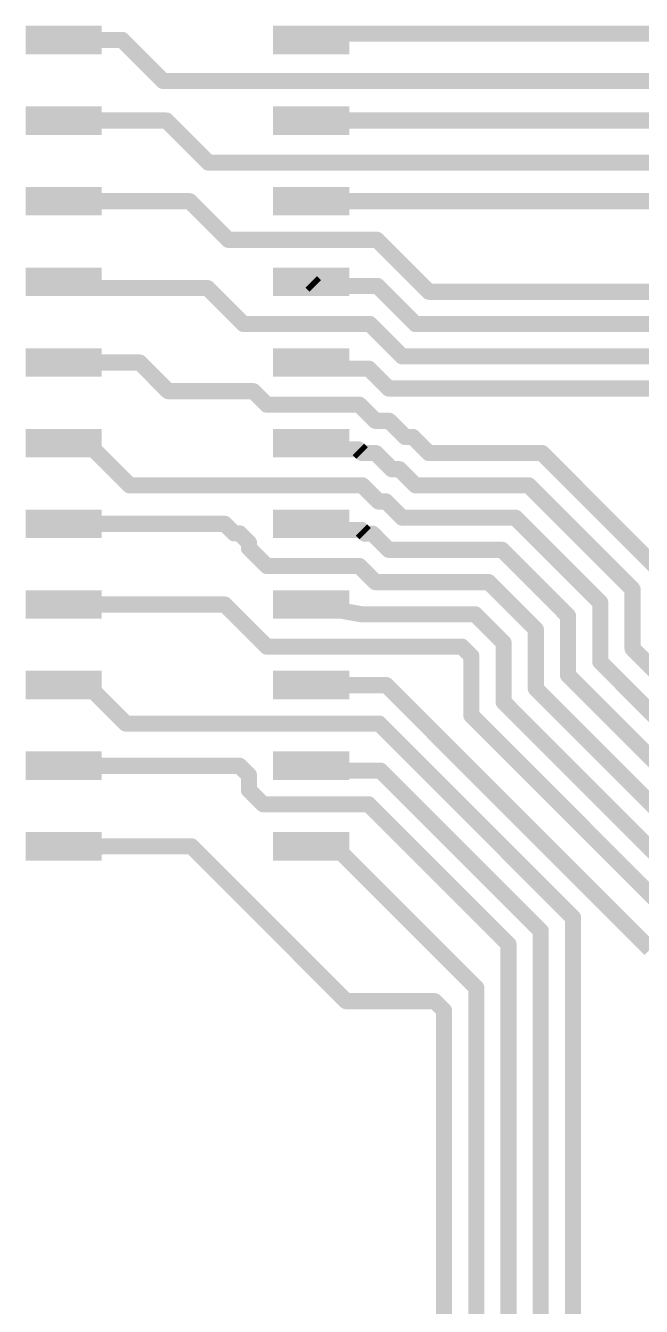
# Model space of a CAD drawing. Header units: inches. Extents: x 2.54 to 5.78, y 1.06 to 9.17.
# Drawn here: x 4.823 to 5.205, y 5.829 to 6.623 of the extents above; entities that cross this region are included whole.
import ezdxf

# ---------------------------------------------------------------- set-up
doc = ezdxf.new("R2010")
doc.units = ezdxf.units.IN
doc.header["$MEASUREMENT"] = 0
doc.layers.add('Top Layer', color=1, linetype='Continuous')

# ---------------------------------------------------------------- blocks, each defined once
blk = doc.blocks.new('H_____2_20________4')
at = {"layer": 'Top Layer'}
for points in [[(-0.09527525, -0.02728425), (-0.09527525, -0.009567749999999998), (-0.04803115, -0.009567750000000002), (-0.04803115, -0.02728425)], [(0.05826675, -0.02728425), (0.05826675, -0.009567749999999998), (0.10551085, -0.009567750000000002), (0.10551085, -0.02728425)], [(-0.09527525, -0.07728425), (-0.09527525, -0.05956775), (-0.04803115, -0.05956775), (-0.04803115, -0.07728425)], [(0.05826675, -0.07728425), (0.05826675, -0.05956775), (0.10551085, -0.05956775), (0.10551085, -0.07728425)], [(-0.09527525, -0.12728425), (-0.09527525, -0.10956775), (-0.04803115, -0.10956775), (-0.04803115, -0.12728425)], [(0.05826675, -0.12728425), (0.05826675, -0.10956775), (0.10551085, -0.10956775), (0.10551085, -0.12728425)], [(-0.09527525, -0.17728425), (-0.09527525, -0.15956775), (-0.04803115, -0.15956775), (-0.04803115, -0.17728425)], [(0.05826675, -0.17728425), (0.05826675, -0.15956775), (0.10551085, -0.15956775), (0.10551085, -0.17728425)], [(-0.09527525, -0.22728425), (-0.09527525, -0.20956775), (-0.04803115, -0.20956775), (-0.04803115, -0.22728425)], [(0.05826675, -0.22728425), (0.05826675, -0.20956775), (0.10551085, -0.20956775), (0.10551085, -0.22728425)], [(-0.09527525, -0.27728425), (-0.09527525, -0.25956775), (-0.04803115, -0.25956775), (-0.04803115, -0.27728425)], [(0.05826675, -0.27728425), (0.05826675, -0.25956775), (0.10551085, -0.25956775), (0.10551085, -0.27728425)], [(-0.09527525, -0.32728425), (-0.09527525, -0.30956775), (-0.04803115, -0.30956775), (-0.04803115, -0.32728425)], [(0.05826675, -0.32728425), (0.05826675, -0.30956775), (0.10551085, -0.30956775), (0.10551085, -0.32728425)], [(-0.09527525, -0.37728425), (-0.09527525, -0.35956775), (-0.04803115, -0.35956775), (-0.04803115, -0.37728425)], [(0.05826675, -0.37728425), (0.05826675, -0.35956775), (0.10551085, -0.35956775), (0.10551085, -0.37728425)], [(-0.09527525, -0.42728425), (-0.09527525, -0.40956775), (-0.04803115, -0.40956775), (-0.04803115, -0.42728425)], [(0.05826675, -0.42728425), (0.05826675, -0.40956775), (0.10551085, -0.40956775), (0.10551085, -0.42728425)], [(-0.09527525, -0.47728425), (-0.09527525, -0.45956775), (-0.04803115, -0.45956775), (-0.04803115, -0.47728425)], [(0.05826675, -0.47728425), (0.05826675, -0.45956775), (0.10551085, -0.45956775), (0.10551085, -0.47728425)], [(-0.09527525, -0.52728425), (-0.09527525, -0.50956775), (-0.04803115, -0.50956775), (-0.04803115, -0.52728425)], [(0.05826675, -0.52728425), (0.05826675, -0.50956775), (0.10551085, -0.50956775), (0.10551085, -0.52728425)]]:
    blk.add_hatch(color=1, dxfattribs=at).paths.add_polyline_path(points)

msp = doc.modelspace()

# ---------------------------------------------------------------- linework, layer by layer
at = {"layer": 'Top Layer'}
for points in [[(5.000314, 6.614448, 0.01, 0.01, 0), (5.0041723, 6.6183063, 0.01, 0.01, 0)], [(5.0041723, 6.6183063, 0.01, 0.01, 0), (5.0247923, 6.6183063, 0.01, 0.01, 0)], [(5.0247923, 6.6183063, 0.01, 0.01, 0), (5.024794, 6.618308, 0.01, 0.01, 0)], [(5.024794, 6.618308, 0.01, 0.01, 0), (5.2231753, 6.618308, 0.01, 0.01, 0)], [(4.846772, 6.614448, 0.01, 0.01, 0), (4.883, 6.614448, 0.01, 0.01, 0)], [(4.883, 6.614448, 0.01, 0.01, 0), (4.908448, 6.589, 0.01, 0.01, 0)], [(4.908448, 6.589, 0.01, 0.01, 0), (5.2241991, 6.589, 0.01, 0.01, 0)], [(4.846772, 6.564448, 0.01, 0.01, 0), (4.91054, 6.564448, 0.01, 0.01, 0)], [(4.91054, 6.564448, 0.01, 0.01, 0), (4.93668, 6.538308, 0.01, 0.01, 0)], [(5.000314, 6.564448, 0.01, 0.01, 0), (5.2204669, 6.564448, 0.01, 0.01, 0)], [(4.93668, 6.538308, 0.01, 0.01, 0), (5.2183227, 6.538308, 0.01, 0.01, 0)], [(4.846772, 6.514448, 0.01, 0.01, 0), (4.924952, 6.514448, 0.01, 0.01, 0)], [(4.924952, 6.514448, 0.01, 0.01, 0), (4.948902, 6.490498, 0.01, 0.01, 0)], [(5.000314, 6.514448, 0.01, 0.01, 0), (5.2138985, 6.514448, 0.01, 0.01, 0)], [(4.948902, 6.490498, 0.01, 0.01, 0), (5.0410944, 6.490498, 0.01, 0.01, 0)], [(5.0410944, 6.490498, 0.01, 0.01, 0), (5.0732861, 6.4583063, 0.01, 0.01, 0)], [(4.846772, 6.464448, 0.01, 0.01, 0), (4.8506303, 6.4605897, 0.01, 0.01, 0)], [(4.8506303, 6.4605897, 0.01, 0.01, 0), (4.9360636, 6.4605897, 0.01, 0.01, 0)], [(4.9360636, 6.4605897, 0.01, 0.01, 0), (4.958347, 6.4383063, 0.01, 0.01, 0)], [(5.000314, 6.464448, 0.01, 0.01, 0), (5.0028239, 6.4619381, 0.01, 0.01, 0)], [(5.0028239, 6.4619381, 0.01, 0.01, 0), (5.0413701, 6.4619381, 0.01, 0.01, 0)], [(5.0413701, 6.4619381, 0.01, 0.01, 0), (5.0650019, 6.4383063, 0.01, 0.01, 0)], [(5.0732861, 6.4583063, 0.01, 0.01, 0), (5.2586411, 6.4583063, 0.01, 0.01, 0)], [(4.958347, 6.4383063, 0.01, 0.01, 0), (5.0367177, 6.4383063, 0.01, 0.01, 0)], [(5.0367177, 6.4383063, 0.01, 0.01, 0), (5.0567177, 6.4183063, 0.01, 0.01, 0)], [(5.0650019, 6.4383063, 0.01, 0.01, 0), (5.2503569, 6.4383063, 0.01, 0.01, 0)], [(4.846772, 6.414448, 0.01, 0.01, 0), (4.89386, 6.414448, 0.01, 0.01, 0)], [(4.89386, 6.414448, 0.01, 0.01, 0), (4.9116545, 6.3966535, 0.01, 0.01, 0)], [(5.000314, 6.414448, 0.01, 0.01, 0), (5.0041723, 6.4105897, 0.01, 0.01, 0)], [(5.0567177, 6.4183063, 0.01, 0.01, 0), (5.2420727, 6.4183063, 0.01, 0.01, 0)], [(5.0041723, 6.4105897, 0.01, 0.01, 0), (5.0361501, 6.4105897, 0.01, 0.01, 0)], [(5.0361501, 6.4105897, 0.01, 0.01, 0), (5.0484335, 6.3983063, 0.01, 0.01, 0)], [(4.9116545, 6.3966535, 0.01, 0.01, 0), (4.9644149, 6.3966535, 0.01, 0.01, 0)], [(4.9644149, 6.3966535, 0.01, 0.01, 0), (4.9727621, 6.3883063, 0.01, 0.01, 0)], [(5.0484335, 6.3983063, 0.01, 0.01, 0), (5.2337885, 6.3983063, 0.01, 0.01, 0)], [(4.9727621, 6.3883063, 0.01, 0.01, 0), (5.0301493, 6.3883063, 0.01, 0.01, 0)], [(5.0301493, 6.3883063, 0.01, 0.01, 0), (5.0401493, 6.3783063, 0.01, 0.01, 0)], [(5.0401493, 6.3783063, 0.01, 0.01, 0), (5.0486243, 6.3783063, 0.01, 0.01, 0)], [(5.0486243, 6.3783063, 0.01, 0.01, 0), (5.0586243, 6.3683063, 0.01, 0.01, 0)], [(4.846772, 6.364448, 0.01, 0.01, 0), (4.8615358, 6.364448, 0.01, 0.01, 0)], [(4.8615358, 6.364448, 0.01, 0.01, 0), (4.8876775, 6.3383063, 0.01, 0.01, 0)], [(5.000314, 6.364448, 0.01, 0.01, 0), (5.0041723, 6.3605897, 0.01, 0.01, 0)], [(5.0586243, 6.3683063, 0.01, 0.01, 0), (5.0632861, 6.3683063, 0.01, 0.01, 0)], [(5.0632861, 6.3683063, 0.01, 0.01, 0), (5.0732861, 6.3583063, 0.01, 0.01, 0)], [(5.0041723, 6.3605897, 0.01, 0.01, 0), (5.0295817, 6.3605897, 0.01, 0.01, 0)], [(5.0295817, 6.3605897, 0.01, 0.01, 0), (5.0318651, 6.3583063, 0.01, 0.01, 0)], [(5.0318651, 6.3583063, 0.01, 0.01, 0), (5.0403401, 6.3583063, 0.01, 0.01, 0)], [(5.0403401, 6.3583063, 0.01, 0.01, 0), (5.0503401, 6.3483063, 0.01, 0.01, 0)], [(5.0732861, 6.3583063, 0.01, 0.01, 0), (5.1434937, 6.3583063, 0.01, 0.01, 0)], [(5.1434937, 6.3583063, 0.01, 0.01, 0), (5.2196464, 6.2821536, 0.01, 0.01, 0)], [(5.0503401, 6.3483063, 0.01, 0.01, 0), (5.0550019, 6.3483063, 0.01, 0.01, 0)], [(5.0550019, 6.3483063, 0.01, 0.01, 0), (5.0650019, 6.3383063, 0.01, 0.01, 0)], [(4.8876775, 6.3383063, 0.01, 0.01, 0), (5.0320559, 6.3383063, 0.01, 0.01, 0)], [(5.0320559, 6.3383063, 0.01, 0.01, 0), (5.0420559, 6.3283063, 0.01, 0.01, 0)], [(5.0650019, 6.3383063, 0.01, 0.01, 0), (5.1352095, 6.3383063, 0.01, 0.01, 0)], [(5.1352095, 6.3383063, 0.01, 0.01, 0), (5.1996464, 6.2738694, 0.01, 0.01, 0)], [(5.0420559, 6.3283063, 0.01, 0.01, 0), (5.0467177, 6.3283063, 0.01, 0.01, 0)], [(5.0467177, 6.3283063, 0.01, 0.01, 0), (5.0567177, 6.3183063, 0.01, 0.01, 0)], [(5.0567177, 6.3183063, 0.01, 0.01, 0), (5.1269253, 6.3183063, 0.01, 0.01, 0)], [(5.1269253, 6.3183063, 0.01, 0.01, 0), (5.1796464, 6.2655852, 0.01, 0.01, 0)], [(4.846772, 6.314448, 0.01, 0.01, 0), (4.9466204, 6.314448, 0.01, 0.01, 0)], [(4.9466204, 6.314448, 0.01, 0.01, 0), (4.9525116, 6.3085568, 0.01, 0.01, 0)], [(4.9525116, 6.3085568, 0.01, 0.01, 0), (4.955834, 6.3085568, 0.01, 0.01, 0)], [(4.955834, 6.3085568, 0.01, 0.01, 0), (4.9616919, 6.3026989, 0.01, 0.01, 0)], [(5.000314, 6.314448, 0.01, 0.01, 0), (5.0041723, 6.3105897, 0.01, 0.01, 0)], [(5.0041723, 6.3105897, 0.01, 0.01, 0), (5.0314883, 6.3105897, 0.01, 0.01, 0)], [(5.0314883, 6.3105897, 0.01, 0.01, 0), (5.0337717, 6.3083063, 0.01, 0.01, 0)], [(5.0337717, 6.3083063, 0.01, 0.01, 0), (5.0384335, 6.3083063, 0.01, 0.01, 0)], [(5.0384335, 6.3083063, 0.01, 0.01, 0), (5.0484335, 6.2983063, 0.01, 0.01, 0)], [(4.9616919, 6.2993765, 0.01, 0.01, 0), (4.9616919, 6.3026989, 0.01, 0.01, 0)], [(4.9616919, 6.2993765, 0.01, 0.01, 0), (4.9727621, 6.2883063, 0.01, 0.01, 0)], [(5.0484335, 6.2983063, 0.01, 0.01, 0), (5.1186411, 6.2983063, 0.01, 0.01, 0)], [(5.1186411, 6.2983063, 0.01, 0.01, 0), (5.1596464, 6.257301, 0.01, 0.01, 0)], [(4.9727621, 6.2883063, 0.01, 0.01, 0), (5.0301493, 6.2883063, 0.01, 0.01, 0)], [(5.0301493, 6.2883063, 0.01, 0.01, 0), (5.0401493, 6.2783063, 0.01, 0.01, 0)], [(5.0401493, 6.2783063, 0.01, 0.01, 0), (5.1103569, 6.2783063, 0.01, 0.01, 0)], [(5.1103569, 6.2783063, 0.01, 0.01, 0), (5.1396464, 6.2490168, 0.01, 0.01, 0)], [(5.1996464, 6.2371338, 0.01, 0.01, 0), (5.1996464, 6.2738694, 0.01, 0.01, 0)], [(4.846772, 6.264448, 0.01, 0.01, 0), (4.9466204, 6.264448, 0.01, 0.01, 0)], [(4.9466204, 6.264448, 0.01, 0.01, 0), (4.9727621, 6.2383063, 0.01, 0.01, 0)], [(5.000314, 6.264448, 0.01, 0.01, 0), (5.0189361, 6.2605897, 0.01, 0.01, 0)], [(5.0189361, 6.2605897, 0.01, 0.01, 0), (5.0318651, 6.2583063, 0.01, 0.01, 0)], [(5.1796464, 6.2288496, 0.01, 0.01, 0), (5.1796464, 6.2655852, 0.01, 0.01, 0)], [(5.0318651, 6.2583063, 0.01, 0.01, 0), (5.1020727, 6.2583063, 0.01, 0.01, 0)], [(5.1020727, 6.2583063, 0.01, 0.01, 0), (5.1196464, 6.2407326, 0.01, 0.01, 0)], [(5.1596464, 6.2205654, 0.01, 0.01, 0), (5.1596464, 6.257301, 0.01, 0.01, 0)], [(5.1396464, 6.2122812, 0.01, 0.01, 0), (5.1396464, 6.2490168, 0.01, 0.01, 0)], [(4.9727621, 6.2383063, 0.01, 0.01, 0), (5.0937885, 6.2383063, 0.01, 0.01, 0)], [(5.0937885, 6.2383063, 0.01, 0.01, 0), (5.0996464, 6.2324484, 0.01, 0.01, 0)], [(5.1196464, 6.203997, 0.01, 0.01, 0), (5.1196464, 6.2407326, 0.01, 0.01, 0)], [(5.1996464, 6.2371338, 0.01, 0.01, 0), (5.3306299, 6.1061503, 0.01, 0.01, 0)], [(5.0996464, 6.1957128, 0.01, 0.01, 0), (5.0996464, 6.2324484, 0.01, 0.01, 0)], [(5.1796464, 6.2288496, 0.01, 0.01, 0), (5.3106299, 6.0978661, 0.01, 0.01, 0)], [(5.1596464, 6.2205654, 0.01, 0.01, 0), (5.2906299, 6.0895819, 0.01, 0.01, 0)], [(4.846772, 6.214448, 0.01, 0.01, 0), (4.8615358, 6.214448, 0.01, 0.01, 0)], [(4.8615358, 6.214448, 0.01, 0.01, 0), (4.8853941, 6.1905897, 0.01, 0.01, 0)], [(5.000314, 6.214448, 0.01, 0.01, 0), (5.0468448, 6.214448, 0.01, 0.01, 0)], [(5.0468448, 6.214448, 0.01, 0.01, 0), (5.2106299, 6.0506629, 0.01, 0.01, 0)], [(5.1396464, 6.2122812, 0.01, 0.01, 0), (5.2706299, 6.0812977, 0.01, 0.01, 0)], [(5.1196464, 6.203997, 0.01, 0.01, 0), (5.2506299, 6.0730135, 0.01, 0.01, 0)], [(4.8853941, 6.1905897, 0.01, 0.01, 0), (5.0424189, 6.1905897, 0.01, 0.01, 0)], [(5.0424189, 6.1905897, 0.01, 0.01, 0), (5.1627165, 6.0702921, 0.01, 0.01, 0)], [(5.0996464, 6.1957128, 0.01, 0.01, 0), (5.2306299, 6.0647293, 0.01, 0.01, 0)], [(4.846772, 6.164448, 0.01, 0.01, 0), (4.955834, 6.164448, 0.01, 0.01, 0)], [(4.955834, 6.164448, 0.01, 0.01, 0), (4.9616919, 6.1585901, 0.01, 0.01, 0)], [(4.9616919, 6.1493765, 0.01, 0.01, 0), (4.9616919, 6.1585901, 0.01, 0.01, 0)], [(5.000314, 6.164448, 0.01, 0.01, 0), (5.0033447, 6.1614173, 0.01, 0.01, 0)], [(5.0033447, 6.1614173, 0.01, 0.01, 0), (5.0433071, 6.1614173, 0.01, 0.01, 0)], [(5.0433071, 6.1614173, 0.01, 0.01, 0), (5.1427165, 6.0620079, 0.01, 0.01, 0)], [(4.9616919, 6.1493765, 0.01, 0.01, 0), (4.9704787, 6.1405897, 0.01, 0.01, 0)], [(4.9704787, 6.1405897, 0.01, 0.01, 0), (5.0358505, 6.1405897, 0.01, 0.01, 0)], [(5.0358505, 6.1405897, 0.01, 0.01, 0), (5.1227165, 6.0537237, 0.01, 0.01, 0)], [(4.846772, 6.114448, 0.01, 0.01, 0), (4.9260939, 6.114448, 0.01, 0.01, 0)], [(4.9260939, 6.114448, 0.01, 0.01, 0), (5.0220168, 6.0185251, 0.01, 0.01, 0)], [(5.000314, 6.114448, 0.01, 0.01, 0), (5.0150778, 6.114448, 0.01, 0.01, 0)], [(5.0150778, 6.114448, 0.01, 0.01, 0), (5.1027165, 6.0268093, 0.01, 0.01, 0)], [(5.1627165, 5.7286215, 0.01, 0.01, 0), (5.1627165, 6.0702921, 0.01, 0.01, 0)], [(5.1427165, 5.68565, 0.01, 0.01, 0), (5.1427165, 6.0620079, 0.01, 0.01, 0)], [(5.1227165, 5.6773658, 0.01, 0.01, 0), (5.1227165, 6.0537237, 0.01, 0.01, 0)], [(5.1027165, 5.62565, 0.01, 0.01, 0), (5.1027165, 6.0268093, 0.01, 0.01, 0)], [(5.0220168, 6.0185251, 0.01, 0.01, 0), (5.0768586, 6.0185251, 0.01, 0.01, 0)], [(5.0768586, 6.0185251, 0.01, 0.01, 0), (5.0827165, 6.0126672, 0.01, 0.01, 0)], [(5.0827165, 5.6086215, 0.01, 0.01, 0), (5.0827165, 6.0126672, 0.01, 0.01, 0)]]:
    msp.add_lwpolyline(points, format="xyseb", dxfattribs=at)
for points in [[(5.0016723, 6.6183063, 0.005, 0.005, 1), (5.0066723, 6.6183063, 0.005, 0.005, 1)], [(5.0016723, 6.6183063, 0.005, 0.005, 1), (5.0066723, 6.6183063, 0.005, 0.005, 1)], [(5.0222923, 6.6183063, 0.005, 0.005, 1), (5.0272923, 6.6183063, 0.005, 0.005, 1)], [(5.0222923, 6.6183063, 0.005, 0.005, 1), (5.0272923, 6.6183063, 0.005, 0.005, 1)], [(5.022294, 6.618308, 0.005, 0.005, 1), (5.027294, 6.618308, 0.005, 0.005, 1)], [(5.022294, 6.618308, 0.005, 0.005, 1), (5.027294, 6.618308, 0.005, 0.005, 1)], [(4.844272, 6.614448, 0.005, 0.005, 1), (4.849272, 6.614448, 0.005, 0.005, 1)], [(4.8805, 6.614448, 0.005, 0.005, 1), (4.8855, 6.614448, 0.005, 0.005, 1)], [(4.8805, 6.614448, 0.005, 0.005, 1), (4.8855, 6.614448, 0.005, 0.005, 1)], [(4.997814, 6.614448, 0.005, 0.005, 1), (5.002814, 6.614448, 0.005, 0.005, 1)], [(4.905948, 6.589, 0.005, 0.005, 1), (4.910948, 6.589, 0.005, 0.005, 1)], [(4.905948, 6.589, 0.005, 0.005, 1), (4.910948, 6.589, 0.005, 0.005, 1)], [(4.844272, 6.564448, 0.005, 0.005, 1), (4.849272, 6.564448, 0.005, 0.005, 1)], [(4.90804, 6.564448, 0.005, 0.005, 1), (4.91304, 6.564448, 0.005, 0.005, 1)], [(4.90804, 6.564448, 0.005, 0.005, 1), (4.91304, 6.564448, 0.005, 0.005, 1)], [(4.997814, 6.564448, 0.005, 0.005, 1), (5.002814, 6.564448, 0.005, 0.005, 1)], [(4.93418, 6.538308, 0.005, 0.005, 1), (4.93918, 6.538308, 0.005, 0.005, 1)], [(4.93418, 6.538308, 0.005, 0.005, 1), (4.93918, 6.538308, 0.005, 0.005, 1)], [(4.844272, 6.514448, 0.005, 0.005, 1), (4.849272, 6.514448, 0.005, 0.005, 1)], [(4.922452, 6.514448, 0.005, 0.005, 1), (4.927452, 6.514448, 0.005, 0.005, 1)], [(4.922452, 6.514448, 0.005, 0.005, 1), (4.927452, 6.514448, 0.005, 0.005, 1)], [(4.997814, 6.514448, 0.005, 0.005, 1), (5.002814, 6.514448, 0.005, 0.005, 1)], [(4.946402, 6.490498, 0.005, 0.005, 1), (4.951402, 6.490498, 0.005, 0.005, 1)], [(4.946402, 6.490498, 0.005, 0.005, 1), (4.951402, 6.490498, 0.005, 0.005, 1)], [(5.0385944, 6.490498, 0.005, 0.005, 1), (5.0435944, 6.490498, 0.005, 0.005, 1)], [(5.0385944, 6.490498, 0.005, 0.005, 1), (5.0435944, 6.490498, 0.005, 0.005, 1)], [(4.844272, 6.464448, 0.005, 0.005, 1), (4.849272, 6.464448, 0.005, 0.005, 1)], [(4.8481303, 6.4605897, 0.005, 0.005, 1), (4.8531303, 6.4605897, 0.005, 0.005, 1)], [(4.8481303, 6.4605897, 0.005, 0.005, 1), (4.8531303, 6.4605897, 0.005, 0.005, 1)], [(4.9335636, 6.4605897, 0.005, 0.005, 1), (4.9385636, 6.4605897, 0.005, 0.005, 1)], [(4.9335636, 6.4605897, 0.005, 0.005, 1), (4.9385636, 6.4605897, 0.005, 0.005, 1)], [(4.997814, 6.464448, 0.005, 0.005, 1), (5.002814, 6.464448, 0.005, 0.005, 1)], [(5.0003239, 6.4619381, 0.005, 0.005, 1), (5.0053239, 6.4619381, 0.005, 0.005, 1)], [(5.0003239, 6.4619381, 0.005, 0.005, 1), (5.0053239, 6.4619381, 0.005, 0.005, 1)], [(5.0388701, 6.4619381, 0.005, 0.005, 1), (5.0438701, 6.4619381, 0.005, 0.005, 1)], [(5.0388701, 6.4619381, 0.005, 0.005, 1), (5.0438701, 6.4619381, 0.005, 0.005, 1)], [(5.0707861, 6.4583063, 0.005, 0.005, 1), (5.0757861, 6.4583063, 0.005, 0.005, 1)], [(5.0707861, 6.4583063, 0.005, 0.005, 1), (5.0757861, 6.4583063, 0.005, 0.005, 1)], [(4.955847, 6.4383063, 0.005, 0.005, 1), (4.960847, 6.4383063, 0.005, 0.005, 1)], [(4.955847, 6.4383063, 0.005, 0.005, 1), (4.960847, 6.4383063, 0.005, 0.005, 1)], [(5.0342177, 6.4383063, 0.005, 0.005, 1), (5.0392177, 6.4383063, 0.005, 0.005, 1)], [(5.0342177, 6.4383063, 0.005, 0.005, 1), (5.0392177, 6.4383063, 0.005, 0.005, 1)], [(5.0625019, 6.4383063, 0.005, 0.005, 1), (5.0675019, 6.4383063, 0.005, 0.005, 1)], [(5.0625019, 6.4383063, 0.005, 0.005, 1), (5.0675019, 6.4383063, 0.005, 0.005, 1)], [(4.844272, 6.414448, 0.005, 0.005, 1), (4.849272, 6.414448, 0.005, 0.005, 1)], [(4.89136, 6.414448, 0.005, 0.005, 1), (4.89636, 6.414448, 0.005, 0.005, 1)], [(4.89136, 6.414448, 0.005, 0.005, 1), (4.89636, 6.414448, 0.005, 0.005, 1)], [(4.997814, 6.414448, 0.005, 0.005, 1), (5.002814, 6.414448, 0.005, 0.005, 1)], [(5.0542177, 6.4183063, 0.005, 0.005, 1), (5.0592177, 6.4183063, 0.005, 0.005, 1)], [(5.0542177, 6.4183063, 0.005, 0.005, 1), (5.0592177, 6.4183063, 0.005, 0.005, 1)], [(5.0016723, 6.4105897, 0.005, 0.005, 1), (5.0066723, 6.4105897, 0.005, 0.005, 1)], [(5.0016723, 6.4105897, 0.005, 0.005, 1), (5.0066723, 6.4105897, 0.005, 0.005, 1)], [(5.0336501, 6.4105897, 0.005, 0.005, 1), (5.0386501, 6.4105897, 0.005, 0.005, 1)], [(5.0336501, 6.4105897, 0.005, 0.005, 1), (5.0386501, 6.4105897, 0.005, 0.005, 1)], [(4.9091545, 6.3966535, 0.005, 0.005, 1), (4.9141545, 6.3966535, 0.005, 0.005, 1)], [(4.9091545, 6.3966535, 0.005, 0.005, 1), (4.9141545, 6.3966535, 0.005, 0.005, 1)], [(4.9619149, 6.3966535, 0.005, 0.005, 1), (4.9669149, 6.3966535, 0.005, 0.005, 1)], [(4.9619149, 6.3966535, 0.005, 0.005, 1), (4.9669149, 6.3966535, 0.005, 0.005, 1)], [(5.0459335, 6.3983063, 0.005, 0.005, 1), (5.0509335, 6.3983063, 0.005, 0.005, 1)], [(5.0459335, 6.3983063, 0.005, 0.005, 1), (5.0509335, 6.3983063, 0.005, 0.005, 1)], [(4.9702621, 6.3883063, 0.005, 0.005, 1), (4.9752621, 6.3883063, 0.005, 0.005, 1)], [(4.9702621, 6.3883063, 0.005, 0.005, 1), (4.9752621, 6.3883063, 0.005, 0.005, 1)], [(5.0276493, 6.3883063, 0.005, 0.005, 1), (5.0326493, 6.3883063, 0.005, 0.005, 1)], [(5.0276493, 6.3883063, 0.005, 0.005, 1), (5.0326493, 6.3883063, 0.005, 0.005, 1)], [(5.0376493, 6.3783063, 0.005, 0.005, 1), (5.0426493, 6.3783063, 0.005, 0.005, 1)], [(5.0376493, 6.3783063, 0.005, 0.005, 1), (5.0426493, 6.3783063, 0.005, 0.005, 1)], [(5.0461243, 6.3783063, 0.005, 0.005, 1), (5.0511243, 6.3783063, 0.005, 0.005, 1)], [(5.0461243, 6.3783063, 0.005, 0.005, 1), (5.0511243, 6.3783063, 0.005, 0.005, 1)], [(4.844272, 6.364448, 0.005, 0.005, 1), (4.849272, 6.364448, 0.005, 0.005, 1)], [(4.8590358, 6.364448, 0.005, 0.005, 1), (4.8640358, 6.364448, 0.005, 0.005, 1)], [(4.8590358, 6.364448, 0.005, 0.005, 1), (4.8640358, 6.364448, 0.005, 0.005, 1)], [(4.997814, 6.364448, 0.005, 0.005, 1), (5.002814, 6.364448, 0.005, 0.005, 1)], [(5.0561243, 6.3683063, 0.005, 0.005, 1), (5.0611243, 6.3683063, 0.005, 0.005, 1)], [(5.0561243, 6.3683063, 0.005, 0.005, 1), (5.0611243, 6.3683063, 0.005, 0.005, 1)], [(5.0607861, 6.3683063, 0.005, 0.005, 1), (5.0657861, 6.3683063, 0.005, 0.005, 1)], [(5.0607861, 6.3683063, 0.005, 0.005, 1), (5.0657861, 6.3683063, 0.005, 0.005, 1)], [(5.0016723, 6.3605897, 0.005, 0.005, 1), (5.0066723, 6.3605897, 0.005, 0.005, 1)], [(5.0016723, 6.3605897, 0.005, 0.005, 1), (5.0066723, 6.3605897, 0.005, 0.005, 1)], [(5.0270817, 6.3605897, 0.005, 0.005, 1), (5.0320817, 6.3605897, 0.005, 0.005, 1)], [(5.0270817, 6.3605897, 0.005, 0.005, 1), (5.0320817, 6.3605897, 0.005, 0.005, 1)], [(5.0293651, 6.3583063, 0.005, 0.005, 1), (5.0343651, 6.3583063, 0.005, 0.005, 1)], [(5.0293651, 6.3583063, 0.005, 0.005, 1), (5.0343651, 6.3583063, 0.005, 0.005, 1)], [(5.0378401, 6.3583063, 0.005, 0.005, 1), (5.0428401, 6.3583063, 0.005, 0.005, 1)], [(5.0378401, 6.3583063, 0.005, 0.005, 1), (5.0428401, 6.3583063, 0.005, 0.005, 1)], [(5.0707861, 6.3583063, 0.005, 0.005, 1), (5.0757861, 6.3583063, 0.005, 0.005, 1)], [(5.0707861, 6.3583063, 0.005, 0.005, 1), (5.0757861, 6.3583063, 0.005, 0.005, 1)], [(5.1409937, 6.3583063, 0.005, 0.005, 1), (5.1459937, 6.3583063, 0.005, 0.005, 1)], [(5.1409937, 6.3583063, 0.005, 0.005, 1), (5.1459937, 6.3583063, 0.005, 0.005, 1)], [(5.0478401, 6.3483063, 0.005, 0.005, 1), (5.0528401, 6.3483063, 0.005, 0.005, 1)], [(5.0478401, 6.3483063, 0.005, 0.005, 1), (5.0528401, 6.3483063, 0.005, 0.005, 1)], [(5.0525019, 6.3483063, 0.005, 0.005, 1), (5.0575019, 6.3483063, 0.005, 0.005, 1)], [(5.0525019, 6.3483063, 0.005, 0.005, 1), (5.0575019, 6.3483063, 0.005, 0.005, 1)], [(4.8851775, 6.3383063, 0.005, 0.005, 1), (4.8901775, 6.3383063, 0.005, 0.005, 1)], [(4.8851775, 6.3383063, 0.005, 0.005, 1), (4.8901775, 6.3383063, 0.005, 0.005, 1)], [(5.0295559, 6.3383063, 0.005, 0.005, 1), (5.0345559, 6.3383063, 0.005, 0.005, 1)], [(5.0295559, 6.3383063, 0.005, 0.005, 1), (5.0345559, 6.3383063, 0.005, 0.005, 1)], [(5.0625019, 6.3383063, 0.005, 0.005, 1), (5.0675019, 6.3383063, 0.005, 0.005, 1)], [(5.0625019, 6.3383063, 0.005, 0.005, 1), (5.0675019, 6.3383063, 0.005, 0.005, 1)], [(5.1327095, 6.3383063, 0.005, 0.005, 1), (5.1377095, 6.3383063, 0.005, 0.005, 1)], [(5.1327095, 6.3383063, 0.005, 0.005, 1), (5.1377095, 6.3383063, 0.005, 0.005, 1)], [(5.0395559, 6.3283063, 0.005, 0.005, 1), (5.0445559, 6.3283063, 0.005, 0.005, 1)], [(5.0395559, 6.3283063, 0.005, 0.005, 1), (5.0445559, 6.3283063, 0.005, 0.005, 1)], [(5.0442177, 6.3283063, 0.005, 0.005, 1), (5.0492177, 6.3283063, 0.005, 0.005, 1)], [(5.0442177, 6.3283063, 0.005, 0.005, 1), (5.0492177, 6.3283063, 0.005, 0.005, 1)], [(5.0542177, 6.3183063, 0.005, 0.005, 1), (5.0592177, 6.3183063, 0.005, 0.005, 1)], [(5.0542177, 6.3183063, 0.005, 0.005, 1), (5.0592177, 6.3183063, 0.005, 0.005, 1)], [(5.1244253, 6.3183063, 0.005, 0.005, 1), (5.1294253, 6.3183063, 0.005, 0.005, 1)], [(5.1244253, 6.3183063, 0.005, 0.005, 1), (5.1294253, 6.3183063, 0.005, 0.005, 1)], [(4.844272, 6.314448, 0.005, 0.005, 1), (4.849272, 6.314448, 0.005, 0.005, 1)], [(4.9441204, 6.314448, 0.005, 0.005, 1), (4.9491204, 6.314448, 0.005, 0.005, 1)], [(4.9441204, 6.314448, 0.005, 0.005, 1), (4.9491204, 6.314448, 0.005, 0.005, 1)], [(4.9500116, 6.3085568, 0.005, 0.005, 1), (4.9550116, 6.3085568, 0.005, 0.005, 1)], [(4.9500116, 6.3085568, 0.005, 0.005, 1), (4.9550116, 6.3085568, 0.005, 0.005, 1)], [(4.953334, 6.3085568, 0.005, 0.005, 1), (4.958334, 6.3085568, 0.005, 0.005, 1)], [(4.953334, 6.3085568, 0.005, 0.005, 1), (4.958334, 6.3085568, 0.005, 0.005, 1)], [(4.997814, 6.314448, 0.005, 0.005, 1), (5.002814, 6.314448, 0.005, 0.005, 1)], [(5.0016723, 6.3105897, 0.005, 0.005, 1), (5.0066723, 6.3105897, 0.005, 0.005, 1)], [(5.0016723, 6.3105897, 0.005, 0.005, 1), (5.0066723, 6.3105897, 0.005, 0.005, 1)], [(5.0289883, 6.3105897, 0.005, 0.005, 1), (5.0339883, 6.3105897, 0.005, 0.005, 1)], [(5.0289883, 6.3105897, 0.005, 0.005, 1), (5.0339883, 6.3105897, 0.005, 0.005, 1)], [(5.0312717, 6.3083063, 0.005, 0.005, 1), (5.0362717, 6.3083063, 0.005, 0.005, 1)], [(5.0312717, 6.3083063, 0.005, 0.005, 1), (5.0362717, 6.3083063, 0.005, 0.005, 1)], [(5.0359335, 6.3083063, 0.005, 0.005, 1), (5.0409335, 6.3083063, 0.005, 0.005, 1)], [(5.0359335, 6.3083063, 0.005, 0.005, 1), (5.0409335, 6.3083063, 0.005, 0.005, 1)], [(4.9591919, 6.3026989, 0.005, 0.005, 1), (4.9641919, 6.3026989, 0.005, 0.005, 1)], [(4.9591919, 6.3026989, 0.005, 0.005, 1), (4.9641919, 6.3026989, 0.005, 0.005, 1)], [(4.9591919, 6.2993765, 0.005, 0.005, 1), (4.9641919, 6.2993765, 0.005, 0.005, 1)], [(4.9591919, 6.2993765, 0.005, 0.005, 1), (4.9641919, 6.2993765, 0.005, 0.005, 1)], [(5.0459335, 6.2983063, 0.005, 0.005, 1), (5.0509335, 6.2983063, 0.005, 0.005, 1)], [(5.0459335, 6.2983063, 0.005, 0.005, 1), (5.0509335, 6.2983063, 0.005, 0.005, 1)], [(5.1161411, 6.2983063, 0.005, 0.005, 1), (5.1211411, 6.2983063, 0.005, 0.005, 1)], [(5.1161411, 6.2983063, 0.005, 0.005, 1), (5.1211411, 6.2983063, 0.005, 0.005, 1)], [(4.9702621, 6.2883063, 0.005, 0.005, 1), (4.9752621, 6.2883063, 0.005, 0.005, 1)], [(4.9702621, 6.2883063, 0.005, 0.005, 1), (4.9752621, 6.2883063, 0.005, 0.005, 1)], [(5.0276493, 6.2883063, 0.005, 0.005, 1), (5.0326493, 6.2883063, 0.005, 0.005, 1)], [(5.0276493, 6.2883063, 0.005, 0.005, 1), (5.0326493, 6.2883063, 0.005, 0.005, 1)], [(5.0376493, 6.2783063, 0.005, 0.005, 1), (5.0426493, 6.2783063, 0.005, 0.005, 1)], [(5.0376493, 6.2783063, 0.005, 0.005, 1), (5.0426493, 6.2783063, 0.005, 0.005, 1)], [(5.1078569, 6.2783063, 0.005, 0.005, 1), (5.1128569, 6.2783063, 0.005, 0.005, 1)], [(5.1078569, 6.2783063, 0.005, 0.005, 1), (5.1128569, 6.2783063, 0.005, 0.005, 1)], [(5.1971464, 6.2738694, 0.005, 0.005, 1), (5.2021464, 6.2738694, 0.005, 0.005, 1)], [(5.1971464, 6.2738694, 0.005, 0.005, 1), (5.2021464, 6.2738694, 0.005, 0.005, 1)], [(4.844272, 6.264448, 0.005, 0.005, 1), (4.849272, 6.264448, 0.005, 0.005, 1)], [(4.9441204, 6.264448, 0.005, 0.005, 1), (4.9491204, 6.264448, 0.005, 0.005, 1)], [(4.9441204, 6.264448, 0.005, 0.005, 1), (4.9491204, 6.264448, 0.005, 0.005, 1)], [(4.997814, 6.264448, 0.005, 0.005, 1), (5.002814, 6.264448, 0.005, 0.005, 1)], [(5.0164361, 6.2605897, 0.005, 0.005, 1), (5.0214361, 6.2605897, 0.005, 0.005, 1)], [(5.0164361, 6.2605897, 0.005, 0.005, 1), (5.0214361, 6.2605897, 0.005, 0.005, 1)], [(5.1771464, 6.2655852, 0.005, 0.005, 1), (5.1821464, 6.2655852, 0.005, 0.005, 1)], [(5.1771464, 6.2655852, 0.005, 0.005, 1), (5.1821464, 6.2655852, 0.005, 0.005, 1)], [(5.0293651, 6.2583063, 0.005, 0.005, 1), (5.0343651, 6.2583063, 0.005, 0.005, 1)], [(5.0293651, 6.2583063, 0.005, 0.005, 1), (5.0343651, 6.2583063, 0.005, 0.005, 1)], [(5.0995727, 6.2583063, 0.005, 0.005, 1), (5.1045727, 6.2583063, 0.005, 0.005, 1)], [(5.0995727, 6.2583063, 0.005, 0.005, 1), (5.1045727, 6.2583063, 0.005, 0.005, 1)], [(5.1571464, 6.257301, 0.005, 0.005, 1), (5.1621464, 6.257301, 0.005, 0.005, 1)], [(5.1571464, 6.257301, 0.005, 0.005, 1), (5.1621464, 6.257301, 0.005, 0.005, 1)], [(5.1371464, 6.2490168, 0.005, 0.005, 1), (5.1421464, 6.2490168, 0.005, 0.005, 1)], [(5.1371464, 6.2490168, 0.005, 0.005, 1), (5.1421464, 6.2490168, 0.005, 0.005, 1)], [(4.9702621, 6.2383063, 0.005, 0.005, 1), (4.9752621, 6.2383063, 0.005, 0.005, 1)], [(4.9702621, 6.2383063, 0.005, 0.005, 1), (4.9752621, 6.2383063, 0.005, 0.005, 1)], [(5.0912885, 6.2383063, 0.005, 0.005, 1), (5.0962885, 6.2383063, 0.005, 0.005, 1)], [(5.0912885, 6.2383063, 0.005, 0.005, 1), (5.0962885, 6.2383063, 0.005, 0.005, 1)], [(5.1171464, 6.2407326, 0.005, 0.005, 1), (5.1221464, 6.2407326, 0.005, 0.005, 1)], [(5.1171464, 6.2407326, 0.005, 0.005, 1), (5.1221464, 6.2407326, 0.005, 0.005, 1)], [(5.1971464, 6.2371338, 0.005, 0.005, 1), (5.2021464, 6.2371338, 0.005, 0.005, 1)], [(5.1971464, 6.2371338, 0.005, 0.005, 1), (5.2021464, 6.2371338, 0.005, 0.005, 1)], [(5.0971464, 6.2324484, 0.005, 0.005, 1), (5.1021464, 6.2324484, 0.005, 0.005, 1)], [(5.0971464, 6.2324484, 0.005, 0.005, 1), (5.1021464, 6.2324484, 0.005, 0.005, 1)], [(5.1771464, 6.2288496, 0.005, 0.005, 1), (5.1821464, 6.2288496, 0.005, 0.005, 1)], [(5.1771464, 6.2288496, 0.005, 0.005, 1), (5.1821464, 6.2288496, 0.005, 0.005, 1)], [(5.1571464, 6.2205654, 0.005, 0.005, 1), (5.1621464, 6.2205654, 0.005, 0.005, 1)], [(5.1571464, 6.2205654, 0.005, 0.005, 1), (5.1621464, 6.2205654, 0.005, 0.005, 1)], [(4.844272, 6.214448, 0.005, 0.005, 1), (4.849272, 6.214448, 0.005, 0.005, 1)], [(4.8590358, 6.214448, 0.005, 0.005, 1), (4.8640358, 6.214448, 0.005, 0.005, 1)], [(4.8590358, 6.214448, 0.005, 0.005, 1), (4.8640358, 6.214448, 0.005, 0.005, 1)], [(4.997814, 6.214448, 0.005, 0.005, 1), (5.002814, 6.214448, 0.005, 0.005, 1)], [(5.0443448, 6.214448, 0.005, 0.005, 1), (5.0493448, 6.214448, 0.005, 0.005, 1)], [(5.0443448, 6.214448, 0.005, 0.005, 1), (5.0493448, 6.214448, 0.005, 0.005, 1)], [(5.1371464, 6.2122812, 0.005, 0.005, 1), (5.1421464, 6.2122812, 0.005, 0.005, 1)], [(5.1371464, 6.2122812, 0.005, 0.005, 1), (5.1421464, 6.2122812, 0.005, 0.005, 1)], [(5.1171464, 6.203997, 0.005, 0.005, 1), (5.1221464, 6.203997, 0.005, 0.005, 1)], [(5.1171464, 6.203997, 0.005, 0.005, 1), (5.1221464, 6.203997, 0.005, 0.005, 1)], [(4.8828941, 6.1905897, 0.005, 0.005, 1), (4.8878941, 6.1905897, 0.005, 0.005, 1)], [(4.8828941, 6.1905897, 0.005, 0.005, 1), (4.8878941, 6.1905897, 0.005, 0.005, 1)], [(5.0399189, 6.1905897, 0.005, 0.005, 1), (5.0449189, 6.1905897, 0.005, 0.005, 1)], [(5.0399189, 6.1905897, 0.005, 0.005, 1), (5.0449189, 6.1905897, 0.005, 0.005, 1)], [(5.0971464, 6.1957128, 0.005, 0.005, 1), (5.1021464, 6.1957128, 0.005, 0.005, 1)], [(5.0971464, 6.1957128, 0.005, 0.005, 1), (5.1021464, 6.1957128, 0.005, 0.005, 1)], [(4.844272, 6.164448, 0.005, 0.005, 1), (4.849272, 6.164448, 0.005, 0.005, 1)], [(4.953334, 6.164448, 0.005, 0.005, 1), (4.958334, 6.164448, 0.005, 0.005, 1)], [(4.953334, 6.164448, 0.005, 0.005, 1), (4.958334, 6.164448, 0.005, 0.005, 1)], [(4.9591919, 6.1585901, 0.005, 0.005, 1), (4.9641919, 6.1585901, 0.005, 0.005, 1)], [(4.9591919, 6.1585901, 0.005, 0.005, 1), (4.9641919, 6.1585901, 0.005, 0.005, 1)], [(4.997814, 6.164448, 0.005, 0.005, 1), (5.002814, 6.164448, 0.005, 0.005, 1)], [(5.0008447, 6.1614173, 0.005, 0.005, 1), (5.0058447, 6.1614173, 0.005, 0.005, 1)], [(5.0008447, 6.1614173, 0.005, 0.005, 1), (5.0058447, 6.1614173, 0.005, 0.005, 1)], [(5.0408071, 6.1614173, 0.005, 0.005, 1), (5.0458071, 6.1614173, 0.005, 0.005, 1)], [(5.0408071, 6.1614173, 0.005, 0.005, 1), (5.0458071, 6.1614173, 0.005, 0.005, 1)], [(4.9591919, 6.1493765, 0.005, 0.005, 1), (4.9641919, 6.1493765, 0.005, 0.005, 1)], [(4.9591919, 6.1493765, 0.005, 0.005, 1), (4.9641919, 6.1493765, 0.005, 0.005, 1)], [(4.9679787, 6.1405897, 0.005, 0.005, 1), (4.9729787, 6.1405897, 0.005, 0.005, 1)], [(4.9679787, 6.1405897, 0.005, 0.005, 1), (4.9729787, 6.1405897, 0.005, 0.005, 1)], [(5.0333505, 6.1405897, 0.005, 0.005, 1), (5.0383505, 6.1405897, 0.005, 0.005, 1)], [(5.0333505, 6.1405897, 0.005, 0.005, 1), (5.0383505, 6.1405897, 0.005, 0.005, 1)], [(4.844272, 6.114448, 0.005, 0.005, 1), (4.849272, 6.114448, 0.005, 0.005, 1)], [(4.9235939, 6.114448, 0.005, 0.005, 1), (4.9285939, 6.114448, 0.005, 0.005, 1)], [(4.9235939, 6.114448, 0.005, 0.005, 1), (4.9285939, 6.114448, 0.005, 0.005, 1)], [(4.997814, 6.114448, 0.005, 0.005, 1), (5.002814, 6.114448, 0.005, 0.005, 1)], [(5.0125778, 6.114448, 0.005, 0.005, 1), (5.0175778, 6.114448, 0.005, 0.005, 1)], [(5.0125778, 6.114448, 0.005, 0.005, 1), (5.0175778, 6.114448, 0.005, 0.005, 1)], [(5.1602165, 6.0702921, 0.005, 0.005, 1), (5.1652165, 6.0702921, 0.005, 0.005, 1)], [(5.1602165, 6.0702921, 0.005, 0.005, 1), (5.1652165, 6.0702921, 0.005, 0.005, 1)], [(5.1402165, 6.0620079, 0.005, 0.005, 1), (5.1452165, 6.0620079, 0.005, 0.005, 1)], [(5.1402165, 6.0620079, 0.005, 0.005, 1), (5.1452165, 6.0620079, 0.005, 0.005, 1)], [(5.1202165, 6.0537237, 0.005, 0.005, 1), (5.1252165, 6.0537237, 0.005, 0.005, 1)], [(5.1202165, 6.0537237, 0.005, 0.005, 1), (5.1252165, 6.0537237, 0.005, 0.005, 1)], [(5.1002165, 6.0268093, 0.005, 0.005, 1), (5.1052165, 6.0268093, 0.005, 0.005, 1)], [(5.1002165, 6.0268093, 0.005, 0.005, 1), (5.1052165, 6.0268093, 0.005, 0.005, 1)], [(5.0195168, 6.0185251, 0.005, 0.005, 1), (5.0245168, 6.0185251, 0.005, 0.005, 1)], [(5.0195168, 6.0185251, 0.005, 0.005, 1), (5.0245168, 6.0185251, 0.005, 0.005, 1)], [(5.0743586, 6.0185251, 0.005, 0.005, 1), (5.0793586, 6.0185251, 0.005, 0.005, 1)], [(5.0743586, 6.0185251, 0.005, 0.005, 1), (5.0793586, 6.0185251, 0.005, 0.005, 1)], [(5.0802165, 6.0126672, 0.005, 0.005, 1), (5.0852165, 6.0126672, 0.005, 0.005, 1)], [(5.0802165, 6.0126672, 0.005, 0.005, 1), (5.0852165, 6.0126672, 0.005, 0.005, 1)]]:
    msp.add_lwpolyline(points, format="xyseb", close=True, dxfattribs=at)

# ---------------------------------------------------------------- block references
msp.add_blockref('H_____2_20________4', (4.9184252, 6.632874))

doc.saveas('drawing.dxf')
